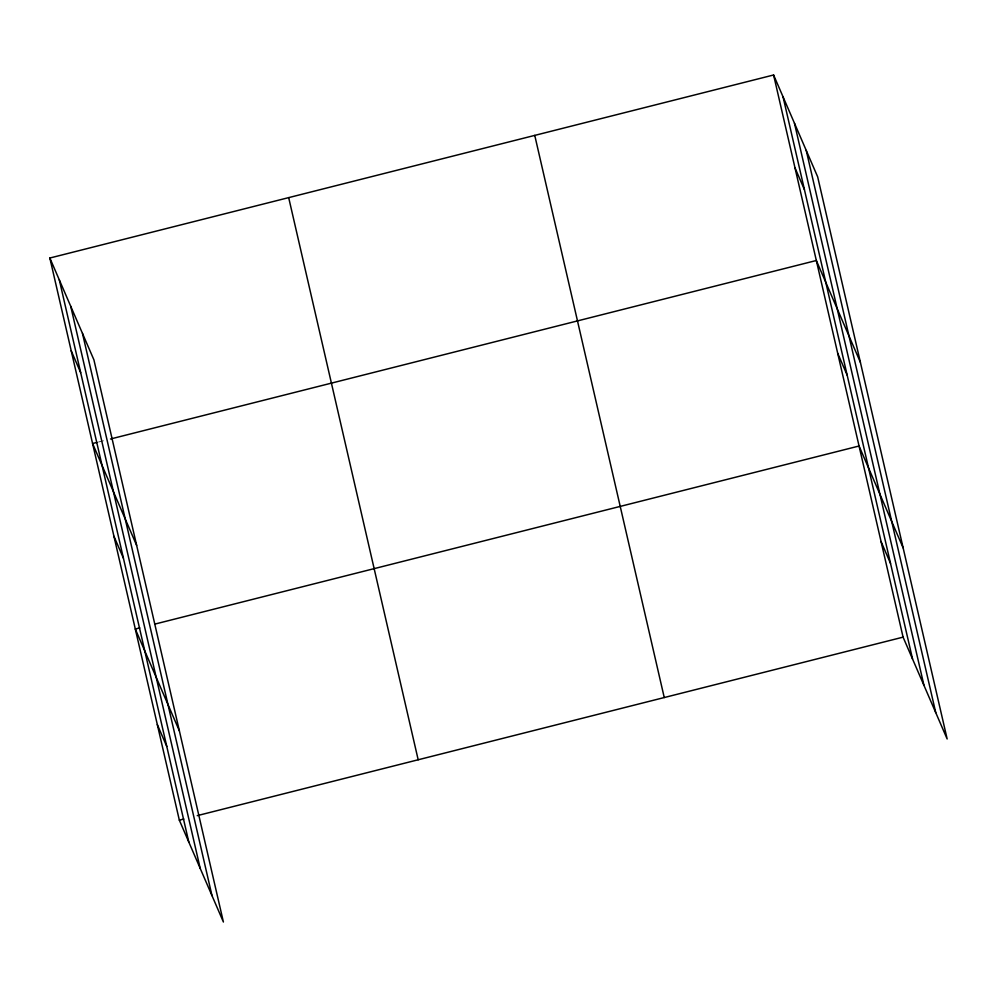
<?xml version="1.0" encoding="UTF-8"?>
<svg xmlns="http://www.w3.org/2000/svg" width="997" height="997" viewBox="0 0 997 997"><rect width="100%" height="100%" fill="white"/><g stroke="black" fill="none" stroke-linecap="round" stroke-linejoin="round"><path stroke-width="0.75" stroke-dasharray="4.99 3.74" d="M98.553 442.02L104.523 440.512"/><path stroke-width="1.5" d="M49.85 258.024L93.917 359.855L223.403 922.013L179.335 820.17L49.85 258.024L773.597 74.987L817.665 176.83L947.15 738.976L903.083 637.145L773.597 74.987M97.058 442.394L92.584 443.528L136.651 545.371M110.493 439.004L816.331 260.504L860.399 362.335M139.792 627.911L135.305 629.045L179.385 730.876M154.722 624.134L859.053 446.008L903.12 547.852M179.335 820.17L183.809 819.036M197.244 815.646L903.083 637.145M794.958 167.745L804.417 189.604M837.692 353.262L847.151 375.109M881.074 541.583L890.52 563.43M71.211 350.782L80.67 372.629M113.945 536.286L123.404 558.146M157.327 724.607L166.786 746.454M806.237 150.435L935.734 712.581M794.472 123.242L923.957 685.388M783.056 96.846L912.542 658.992M534.753 135.393L664.251 697.539M288.681 197.618L418.179 759.776M82.502 333.459L211.987 895.618M70.725 306.266L200.21 868.424M59.309 279.87L188.794 842.029"/></g></svg>
